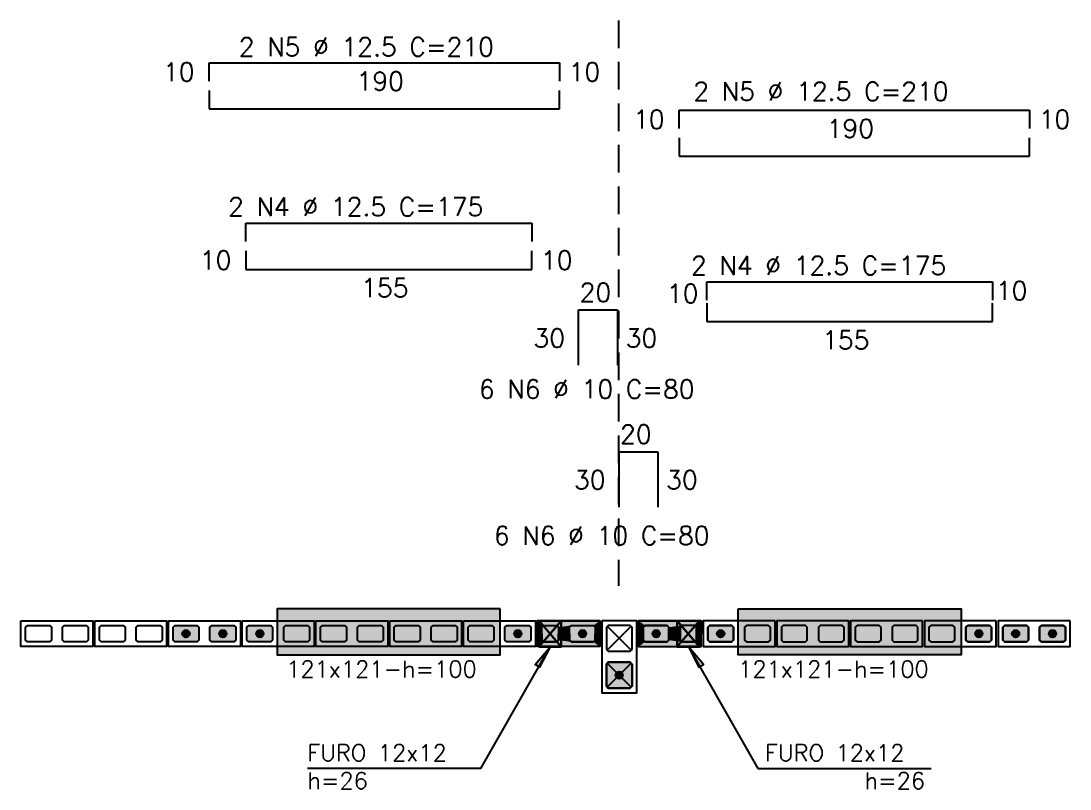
# Model space of a CAD drawing. Extents: x -1 to 122, y -1 to 61.
# Drawn here: x 13.9 to 25.28, y 18.28 to 26.61 of the extents above; entities that cross this region are included whole.
import ezdxf

# ---------------------------------------------------------------- set-up
doc = ezdxf.new("R2010")
doc.units = 0
doc.header["$MEASUREMENT"] = 0
doc.linetypes.add('ESTILO_TQS_0001', pattern=[0.45, 0.3, -0.15])
for name, color, linetype in [('PENA_01', 1, 'CONTINUOUS'), ('PENA_02', 2, 'CONTINUOUS'), ('PENA_03', 3, 'CONTINUOUS'), ('PENA_05', 5, 'CONTINUOUS'), ('PENA_09', 254, 'CONTINUOUS'), ('PENA_11', 252, 'CONTINUOUS'), ('PENA_21', 100, 'CONTINUOUS'), ('PENA_23', 50, 'CONTINUOUS')]:
    doc.layers.add(name, color=color, linetype=linetype)
doc.styles.get("Standard").update_dxf_attribs({"font": 'ROMANS.SHX'})

msp = doc.modelspace()

# ---------------------------------------------------------------- linework, layer by layer
at = {"layer": 'PENA_01', "linetype": 'ESTILO_TQS_0001'}
msp.add_line((20.38359, 33.365181), (20.38359, 20.482849), dxfattribs=at)
at = {"layer": 'PENA_01', "linetype": 'Continuous'}
for p, q in [((20.521214, 20.044752), (20.261214, 19.784752)), ((20.521214, 19.784752), (20.261214, 20.044752)), ((20.521214, 19.384752), (20.261214, 19.644752)), ((20.521214, 19.644752), (20.261214, 19.384752))]:
    msp.add_line(p, q, dxfattribs=at)
for points in [[(13.951214, 20.034752), (13.971214, 20.054752), (14.211214, 20.054752), (14.231214, 20.034752), (14.231214, 19.894752), (14.211214, 19.874752), (13.971214, 19.874752), (13.951214, 19.894752), (13.951214, 20.034752)], [(14.351214, 20.034752), (14.371214, 20.054752), (14.611214, 20.054752), (14.631214, 20.034752), (14.631214, 19.894752), (14.611214, 19.874752), (14.371214, 19.874752), (14.351214, 19.894752), (14.351214, 20.034752)], [(14.751214, 20.034752), (14.771214, 20.054752), (15.011214, 20.054752), (15.031214, 20.034752), (15.031214, 19.894752), (15.011214, 19.874752), (14.771214, 19.874752), (14.751214, 19.894752), (14.751214, 20.034752)], [(15.151214, 20.034752), (15.171214, 20.054752), (15.411214, 20.054752), (15.431214, 20.034752), (15.431214, 19.894752), (15.411214, 19.874752), (15.171214, 19.874752), (15.151214, 19.894752), (15.151214, 20.034752)], [(15.551214, 20.034752), (15.571214, 20.054752), (15.811214, 20.054752), (15.831214, 20.034752), (15.831214, 19.894752), (15.811214, 19.874752), (15.571214, 19.874752), (15.551214, 19.894752), (15.551214, 20.034752)], [(15.951214, 20.034752), (15.971214, 20.054752), (16.211214, 20.054752), (16.231214, 20.034752), (16.231214, 19.894752), (16.211214, 19.874752), (15.971214, 19.874752), (15.951214, 19.894752), (15.951214, 20.034752)], [(16.351214, 20.034752), (16.371214, 20.054752), (16.611214, 20.054752), (16.631214, 20.034752), (16.631214, 19.894752), (16.611214, 19.874752), (16.371214, 19.874752), (16.351214, 19.894752), (16.351214, 20.034752)], [(16.751214, 20.034752), (16.771214, 20.054752), (17.011214, 20.054752), (17.031214, 20.034752), (17.031214, 19.894752), (17.011214, 19.874752), (16.771214, 19.874752), (16.751214, 19.894752), (16.751214, 20.034752)], [(17.151214, 20.034752), (17.171214, 20.054752), (17.411214, 20.054752), (17.431214, 20.034752), (17.431214, 19.894752), (17.411214, 19.874752), (17.171214, 19.874752), (17.151214, 19.894752), (17.151214, 20.034752)], [(17.551214, 20.034752), (17.571214, 20.054752), (17.811214, 20.054752), (17.831214, 20.034752), (17.831214, 19.894752), (17.811214, 19.874752), (17.571214, 19.874752), (17.551214, 19.894752), (17.551214, 20.034752)], [(17.951214, 20.034752), (17.971214, 20.054752), (18.211214, 20.054752), (18.231214, 20.034752), (18.231214, 19.894752), (18.211214, 19.874752), (17.971214, 19.874752), (17.951214, 19.894752), (17.951214, 20.034752)], [(18.351214, 20.034752), (18.371214, 20.054752), (18.611214, 20.054752), (18.631214, 20.034752), (18.631214, 19.894752), (18.611214, 19.874752), (18.371214, 19.874752), (18.351214, 19.894752), (18.351214, 20.034752)], [(18.751214, 20.034752), (18.771214, 20.054752), (19.011214, 20.054752), (19.031214, 20.034752), (19.031214, 19.894752), (19.011214, 19.874752), (18.771214, 19.874752), (18.751214, 19.894752), (18.751214, 20.034752)], [(19.151214, 20.034752), (19.171214, 20.054752), (19.411214, 20.054752), (19.431214, 20.034752), (19.431214, 19.894752), (19.411214, 19.874752), (19.171214, 19.874752), (19.151214, 19.894752), (19.151214, 20.034752)], [(19.571624, 20.054752), (19.711624, 20.054752), (19.731624, 20.034752), (19.731624, 19.894752), (19.711624, 19.874752), (19.571624, 19.874752), (19.551624, 19.894752), (19.551624, 20.034752), (19.571624, 20.054752)], [(19.871624, 20.054752), (20.111624, 20.054752), (20.131624, 20.034752), (20.131624, 19.894752), (20.111624, 19.874752), (19.871624, 19.874752), (19.851624, 19.894752), (19.851624, 20.034752), (19.871624, 20.054752)], [(20.910803, 20.054752), (20.670803, 20.054752), (20.650803, 20.034752), (20.650803, 19.894752), (20.670803, 19.874752), (20.910803, 19.874752), (20.930803, 19.894752), (20.930803, 20.034752), (20.910803, 20.054752)], [(21.210803, 20.054752), (21.070803, 20.054752), (21.050803, 20.034752), (21.050803, 19.894752), (21.070803, 19.874752), (21.210803, 19.874752), (21.230803, 19.894752), (21.230803, 20.034752), (21.210803, 20.054752)], [(21.631214, 20.034752), (21.611214, 20.054752), (21.371214, 20.054752), (21.351214, 20.034752), (21.351214, 19.894752), (21.371214, 19.874752), (21.611214, 19.874752), (21.631214, 19.894752), (21.631214, 20.034752)], [(22.031214, 20.034752), (22.011214, 20.054752), (21.771214, 20.054752), (21.751214, 20.034752), (21.751214, 19.894752), (21.771214, 19.874752), (22.011214, 19.874752), (22.031214, 19.894752), (22.031214, 20.034752)], [(22.431214, 20.034752), (22.411214, 20.054752), (22.171214, 20.054752), (22.151214, 20.034752), (22.151214, 19.894752), (22.171214, 19.874752), (22.411214, 19.874752), (22.431214, 19.894752), (22.431214, 20.034752)], [(22.831214, 20.034752), (22.811214, 20.054752), (22.571214, 20.054752), (22.551214, 20.034752), (22.551214, 19.894752), (22.571214, 19.874752), (22.811214, 19.874752), (22.831214, 19.894752), (22.831214, 20.034752)], [(23.231214, 20.034752), (23.211214, 20.054752), (22.971214, 20.054752), (22.951214, 20.034752), (22.951214, 19.894752), (22.971214, 19.874752), (23.211214, 19.874752), (23.231214, 19.894752), (23.231214, 20.034752)], [(23.631214, 20.034752), (23.611214, 20.054752), (23.371214, 20.054752), (23.351214, 20.034752), (23.351214, 19.894752), (23.371214, 19.874752), (23.611214, 19.874752), (23.631214, 19.894752), (23.631214, 20.034752)], [(24.031214, 20.034752), (24.011214, 20.054752), (23.771214, 20.054752), (23.751214, 20.034752), (23.751214, 19.894752), (23.771214, 19.874752), (24.011214, 19.874752), (24.031214, 19.894752), (24.031214, 20.034752)], [(24.431214, 20.034752), (24.411214, 20.054752), (24.171214, 20.054752), (24.151214, 20.034752), (24.151214, 19.894752), (24.171214, 19.874752), (24.411214, 19.874752), (24.431214, 19.894752), (24.431214, 20.034752)], [(24.831214, 20.034752), (24.811214, 20.054752), (24.571214, 20.054752), (24.551214, 20.034752), (24.551214, 19.894752), (24.571214, 19.874752), (24.811214, 19.874752), (24.831214, 19.894752), (24.831214, 20.034752)], [(25.231214, 20.034752), (25.211214, 20.054752), (24.971214, 20.054752), (24.951214, 20.034752), (24.951214, 19.894752), (24.971214, 19.874752), (25.211214, 19.874752), (25.231214, 19.894752), (25.231214, 20.034752)]]:
    msp.add_lwpolyline(points, dxfattribs=at)
at = {"layer": 'PENA_02', "linetype": 'Continuous'}
for points in [[(13.901214, 20.104752), (14.681214, 20.104752), (14.681214, 19.824752), (13.901214, 19.824752), (13.901214, 20.104752)], [(14.701214, 20.104752), (15.481214, 20.104752), (15.481214, 19.824752), (14.701214, 19.824752), (14.701214, 20.104752)], [(15.501214, 20.104752), (16.281214, 20.104752), (16.281214, 19.824752), (15.501214, 19.824752), (15.501214, 20.104752)], [(16.301214, 20.104752), (17.081214, 20.104752), (17.081214, 19.824752), (16.301214, 19.824752), (16.301214, 20.104752)], [(17.101214, 20.104752), (17.881214, 20.104752), (17.881214, 19.824752), (17.101214, 19.824752), (17.101214, 20.104752)], [(17.901214, 20.104752), (18.681214, 20.104752), (18.681214, 19.824752), (17.901214, 19.824752), (17.901214, 20.104752)], [(18.701214, 20.104752), (19.481214, 20.104752), (19.481214, 19.824752), (18.701214, 19.824752), (18.701214, 20.104752)], [(19.501624, 20.104752), (20.181624, 20.104752), (20.181624, 19.824752), (19.501624, 19.824752), (19.501624, 20.104752)], [(20.201214, 20.104752), (20.201214, 19.324752), (20.581214, 19.324752), (20.581214, 20.104752), (20.201214, 20.104752)], [(21.280803, 20.104752), (20.600803, 20.104752), (20.600803, 19.824752), (21.280803, 19.824752), (21.280803, 20.104752)], [(22.081214, 20.104752), (21.301214, 20.104752), (21.301214, 19.824752), (22.081214, 19.824752), (22.081214, 20.104752)], [(22.881214, 20.104752), (22.101214, 20.104752), (22.101214, 19.824752), (22.881214, 19.824752), (22.881214, 20.104752)], [(23.681214, 20.104752), (22.901214, 20.104752), (22.901214, 19.824752), (23.681214, 19.824752), (23.681214, 20.104752)], [(24.481214, 20.104752), (23.701214, 20.104752), (23.701214, 19.824752), (24.481214, 19.824752), (24.481214, 20.104752)], [(25.281214, 20.104752), (24.501214, 20.104752), (24.501214, 19.824752), (25.281214, 19.824752), (25.281214, 20.104752)]]:
    msp.add_lwpolyline(points, dxfattribs=at)
at = {"layer": 'PENA_02', "linetype": 'ESTILO_TQS_0001'}
for points in [[(20.271214, 20.054752), (20.251214, 20.034752), (20.251214, 19.794752), (20.271214, 19.774752), (20.511214, 19.774752), (20.531214, 19.794752), (20.531214, 20.034752), (20.511214, 20.054752), (20.271214, 20.054752)], [(20.271214, 19.654752), (20.251214, 19.634752), (20.251214, 19.394752), (20.271214, 19.374752), (20.511214, 19.374752), (20.531214, 19.394752), (20.531214, 19.634752), (20.511214, 19.654752), (20.271214, 19.654752)]]:
    msp.add_lwpolyline(points, dxfattribs=at)
at = {"layer": 'PENA_03', "linetype": 'Continuous'}
for p, q in [((19.520985, 20.104753), (19.760985, 19.824752)), ((19.760985, 20.104753), (19.520985, 19.82475)), ((19.761624, 20.104752), (19.521624, 19.824752)), ((19.761625, 19.823981), (19.521624, 20.104752)), ((19.521624, 20.104752), (19.761624, 19.824751)), ((19.761624, 20.104752), (19.521624, 19.824749)), ((21.020163, 20.104753), (21.260163, 19.824752)), ((21.260163, 20.104753), (21.020163, 19.82475)), ((21.260802, 20.104752), (21.020802, 19.824752)), ((21.260803, 19.823981), (21.020802, 20.104752)), ((21.020802, 20.104752), (21.260802, 19.824751)), ((21.260802, 20.104752), (21.020802, 19.824749)), ((18.888271, 18.502151), (19.641684, 19.824051)), ((21.140742, 19.824051), (21.894155, 18.502151)), ((18.888271, 18.502151), (17.008884, 18.502151)), ((21.894155, 18.502151), (23.773543, 18.502151))]:
    msp.add_line(p, q, dxfattribs=at)
for points in [[(15.831214, 19.894752), (15.811214, 19.874752), (15.571214, 19.874752), (15.551214, 19.894752), (15.551214, 20.034752), (15.571214, 20.054752), (15.811214, 20.054752), (15.831214, 20.034752), (15.831214, 19.894752)], [(16.231214, 19.894752), (16.211214, 19.874752), (15.971214, 19.874752), (15.951214, 19.894752), (15.951214, 20.034752), (15.971214, 20.054752), (16.211214, 20.054752), (16.231214, 20.034752), (16.231214, 19.894752)], [(16.631214, 19.894752), (16.611214, 19.874752), (16.371214, 19.874752), (16.351214, 19.894752), (16.351214, 20.034752), (16.371214, 20.054752), (16.611214, 20.054752), (16.631214, 20.034752), (16.631214, 19.894752)], [(19.431214, 19.894752), (19.411214, 19.874752), (19.171214, 19.874752), (19.151214, 19.894752), (19.151214, 20.034752), (19.171214, 20.054752), (19.411214, 20.054752), (19.431214, 20.034752), (19.431214, 19.894752)], [(19.520985, 20.104753), (19.760985, 20.104753), (19.760985, 19.824752), (19.520985, 19.82475), (19.520985, 20.104753)], [(19.521624, 20.104752), (19.761624, 20.104752), (19.761625, 19.823981), (19.521625, 19.823981), (19.521624, 20.104752)], [(19.521624, 20.104752), (19.761624, 20.104752), (19.761624, 19.824751), (19.521624, 19.824749), (19.521624, 20.104752)], [(20.131624, 19.894752), (20.111624, 19.874752), (19.871624, 19.874752), (19.851624, 19.894752), (19.851624, 20.034752), (19.871624, 20.054752), (20.111624, 20.054752), (20.131624, 20.034752), (20.131624, 19.894752)], [(20.930803, 19.894752), (20.910803, 19.874752), (20.670803, 19.874752), (20.650803, 19.894752), (20.650803, 20.034752), (20.670803, 20.054752), (20.910803, 20.054752), (20.930803, 20.034752), (20.930803, 19.894752)], [(21.020163, 20.104753), (21.260163, 20.104753), (21.260163, 19.824752), (21.020163, 19.82475), (21.020163, 20.104753)], [(21.020802, 20.104752), (21.260802, 20.104752), (21.260803, 19.823981), (21.020803, 19.823981), (21.020802, 20.104752)], [(21.020802, 20.104752), (21.260802, 20.104752), (21.260802, 19.824751), (21.020802, 19.824749), (21.020802, 20.104752)], [(21.631214, 19.894752), (21.611214, 19.874752), (21.371214, 19.874752), (21.351214, 19.894752), (21.351214, 20.034752), (21.371214, 20.054752), (21.611214, 20.054752), (21.631214, 20.034752), (21.631214, 19.894752)], [(24.431214, 19.894752), (24.411214, 19.874752), (24.171214, 19.874752), (24.151214, 19.894752), (24.151214, 20.034752), (24.171214, 20.054752), (24.411214, 20.054752), (24.431214, 20.034752), (24.431214, 19.894752)], [(24.831214, 19.894752), (24.811214, 19.874752), (24.571214, 19.874752), (24.551214, 19.894752), (24.551214, 20.034752), (24.571214, 20.054752), (24.811214, 20.054752), (24.831214, 20.034752), (24.831214, 19.894752)], [(25.231214, 19.894752), (25.211214, 19.874752), (24.971214, 19.874752), (24.951214, 19.894752), (24.951214, 20.034752), (24.971214, 20.054752), (25.211214, 20.054752), (25.231214, 20.034752), (25.231214, 19.894752)], [(19.641684, 19.824051), (19.52702, 19.599991), (19.478521, 19.632404), (19.641684, 19.824051)], [(21.140742, 19.824051), (21.255406, 19.599991), (21.303905, 19.632404), (21.140742, 19.824051)], [(20.531214, 19.394752), (20.511214, 19.374752), (20.271214, 19.374752), (20.251214, 19.394752), (20.251214, 19.634752), (20.271214, 19.654752), (20.511214, 19.654752), (20.531214, 19.634752), (20.531214, 19.394752)]]:
    msp.add_lwpolyline(points, dxfattribs=at)
for centre in [(15.691214, 19.964752), (16.091214, 19.964752), (16.491214, 19.964752), (19.291214, 19.964752), (19.991624, 19.964752), (20.790803, 19.964752), (21.491214, 19.964752), (24.291214, 19.964752), (24.691214, 19.964752), (25.091214, 19.964752), (20.391214, 19.514752)]:
    msp.add_circle(centre, 0.04, dxfattribs=at)
for points in [[(15.731214, 19.964752), (15.671214, 19.999393), (15.653626, 19.978433)], [(15.731214, 19.964752), (15.653626, 19.978433), (15.653626, 19.951071)], [(15.731214, 19.964752), (15.653626, 19.951071), (15.671214, 19.930111)], [(15.731214, 19.964752), (15.69816, 20.004144), (15.671214, 19.999393)], [(15.731214, 19.964752), (15.671214, 19.930111), (15.69816, 19.92536)], [(15.731214, 19.964752), (15.721855, 19.990463), (15.69816, 20.004144)], [(15.731214, 19.964752), (15.69816, 19.92536), (15.721855, 19.93904)], [(15.731214, 19.964752), (15.721855, 19.93904), (15.731214, 19.964752)], [(16.131214, 19.964752), (16.071214, 19.999393), (16.053626, 19.978433)], [(16.131214, 19.964752), (16.053626, 19.978433), (16.053626, 19.951071)], [(16.131214, 19.964752), (16.053626, 19.951071), (16.071214, 19.930111)], [(16.131214, 19.964752), (16.09816, 20.004144), (16.071214, 19.999393)], [(16.131214, 19.964752), (16.071214, 19.930111), (16.09816, 19.92536)], [(16.131214, 19.964752), (16.121855, 19.990463), (16.09816, 20.004144)], [(16.131214, 19.964752), (16.09816, 19.92536), (16.121855, 19.93904)], [(16.131214, 19.964752), (16.121855, 19.93904), (16.131214, 19.964752)], [(16.531214, 19.964752), (16.471214, 19.999393), (16.453626, 19.978433)], [(16.531214, 19.964752), (16.453626, 19.978433), (16.453626, 19.951071)], [(16.531214, 19.964752), (16.453626, 19.951071), (16.471214, 19.930111)], [(16.531214, 19.964752), (16.49816, 20.004144), (16.471214, 19.999393)], [(16.531214, 19.964752), (16.471214, 19.930111), (16.49816, 19.92536)], [(16.531214, 19.964752), (16.521855, 19.990463), (16.49816, 20.004144)], [(16.531214, 19.964752), (16.49816, 19.92536), (16.521855, 19.93904)], [(16.531214, 19.964752), (16.521855, 19.93904), (16.531214, 19.964752)], [(19.331214, 19.964752), (19.271214, 19.999393), (19.253626, 19.978433)], [(19.331214, 19.964752), (19.253626, 19.978433), (19.253626, 19.951071)], [(19.331214, 19.964752), (19.253626, 19.951071), (19.271214, 19.930111)], [(19.331214, 19.964752), (19.29816, 20.004144), (19.271214, 19.999393)], [(19.331214, 19.964752), (19.271214, 19.930111), (19.29816, 19.92536)], [(19.331214, 19.964752), (19.321855, 19.990463), (19.29816, 20.004144)], [(19.331214, 19.964752), (19.29816, 19.92536), (19.321855, 19.93904)], [(19.331214, 19.964752), (19.321855, 19.93904), (19.331214, 19.964752)], [(20.031624, 19.964752), (19.971624, 19.999393), (19.954037, 19.978433)], [(20.031624, 19.964752), (19.954037, 19.978433), (19.954037, 19.951071)], [(20.031624, 19.964752), (19.954037, 19.951071), (19.971624, 19.930111)], [(20.031624, 19.964752), (19.99857, 20.004144), (19.971624, 19.999393)], [(20.031624, 19.964752), (19.971624, 19.930111), (19.99857, 19.92536)], [(20.031624, 19.964752), (20.022266, 19.990463), (19.99857, 20.004144)], [(20.031624, 19.964752), (19.99857, 19.92536), (20.022266, 19.93904)], [(20.031624, 19.964752), (20.022266, 19.93904), (20.031624, 19.964752)], [(20.830803, 19.964752), (20.770803, 19.999393), (20.753215, 19.978433)], [(20.830803, 19.964752), (20.753215, 19.978433), (20.753215, 19.951071)], [(20.830803, 19.964752), (20.753215, 19.951071), (20.770803, 19.930111)], [(20.830803, 19.964752), (20.797749, 20.004144), (20.770803, 19.999393)], [(20.830803, 19.964752), (20.770803, 19.930111), (20.797749, 19.92536)], [(20.830803, 19.964752), (20.821445, 19.990463), (20.797749, 20.004144)], [(20.830803, 19.964752), (20.797749, 19.92536), (20.821445, 19.93904)], [(20.830803, 19.964752), (20.821445, 19.93904), (20.830803, 19.964752)], [(21.531214, 19.964752), (21.471214, 19.999393), (21.453626, 19.978433)], [(21.531214, 19.964752), (21.453626, 19.978433), (21.453626, 19.951071)], [(21.531214, 19.964752), (21.453626, 19.951071), (21.471214, 19.930111)], [(21.531214, 19.964752), (21.49816, 20.004144), (21.471214, 19.999393)], [(21.531214, 19.964752), (21.471214, 19.930111), (21.49816, 19.92536)], [(21.531214, 19.964752), (21.521855, 19.990463), (21.49816, 20.004144)], [(21.531214, 19.964752), (21.49816, 19.92536), (21.521855, 19.93904)], [(21.531214, 19.964752), (21.521855, 19.93904), (21.531214, 19.964752)], [(24.331214, 19.964752), (24.271214, 19.999393), (24.253626, 19.978433)], [(24.331214, 19.964752), (24.253626, 19.978433), (24.253626, 19.951071)], [(24.331214, 19.964752), (24.253626, 19.951071), (24.271214, 19.930111)], [(24.331214, 19.964752), (24.29816, 20.004144), (24.271214, 19.999393)], [(24.331214, 19.964752), (24.271214, 19.930111), (24.29816, 19.92536)], [(24.331214, 19.964752), (24.321855, 19.990463), (24.29816, 20.004144)], [(24.331214, 19.964752), (24.29816, 19.92536), (24.321855, 19.93904)], [(24.331214, 19.964752), (24.321855, 19.93904), (24.331214, 19.964752)], [(24.731214, 19.964752), (24.671214, 19.999393), (24.653626, 19.978433)], [(24.731214, 19.964752), (24.653626, 19.978433), (24.653626, 19.951071)], [(24.731214, 19.964752), (24.653626, 19.951071), (24.671214, 19.930111)], [(24.731214, 19.964752), (24.69816, 20.004144), (24.671214, 19.999393)], [(24.731214, 19.964752), (24.671214, 19.930111), (24.69816, 19.92536)], [(24.731214, 19.964752), (24.721855, 19.990463), (24.69816, 20.004144)], [(24.731214, 19.964752), (24.69816, 19.92536), (24.721855, 19.93904)], [(24.731214, 19.964752), (24.721855, 19.93904), (24.731214, 19.964752)], [(25.131214, 19.964752), (25.071214, 19.999393), (25.053626, 19.978433)], [(25.131214, 19.964752), (25.053626, 19.978433), (25.053626, 19.951071)], [(25.131214, 19.964752), (25.053626, 19.951071), (25.071214, 19.930111)], [(25.131214, 19.964752), (25.09816, 20.004144), (25.071214, 19.999393)], [(25.131214, 19.964752), (25.071214, 19.930111), (25.09816, 19.92536)], [(25.131214, 19.964752), (25.121855, 19.990463), (25.09816, 20.004144)], [(25.131214, 19.964752), (25.09816, 19.92536), (25.121855, 19.93904)], [(25.131214, 19.964752), (25.121855, 19.93904), (25.131214, 19.964752)], [(19.641684, 19.824051), (19.52702, 19.599991), (19.478521, 19.632404)], [(19.641684, 19.824051), (19.478521, 19.632404), (19.641684, 19.824051)], [(21.140742, 19.824051), (21.255406, 19.599991), (21.303905, 19.632404)], [(21.140742, 19.824051), (21.303905, 19.632404), (21.140742, 19.824051)], [(20.431214, 19.514752), (20.371214, 19.549393), (20.353626, 19.528433)], [(20.431214, 19.514752), (20.353626, 19.528433), (20.353626, 19.501071)], [(20.431214, 19.514752), (20.353626, 19.501071), (20.371214, 19.480111)], [(20.431214, 19.514752), (20.39816, 19.554144), (20.371214, 19.549393)], [(20.431214, 19.514752), (20.371214, 19.480111), (20.39816, 19.47536)], [(20.431214, 19.514752), (20.421855, 19.540463), (20.39816, 19.554144)], [(20.431214, 19.514752), (20.39816, 19.47536), (20.421855, 19.48904)], [(20.431214, 19.514752), (20.421855, 19.48904), (20.431214, 19.514752)]]:
    msp.add_solid(points, dxfattribs=at)
at = {"layer": 'PENA_05', "linetype": 'Continuous'}
for p, q in [((15.941214, 25.956431), (15.941214, 26.156431)), ((15.941214, 26.156431), (19.741624, 26.156431)), ((19.741624, 26.156431), (19.741624, 25.956431)), ((15.941214, 25.856431), (15.941214, 25.656431)), ((19.741624, 25.656431), (19.741624, 25.856431)), ((15.941214, 25.656431), (19.741624, 25.656431)), ((21.040803, 25.442139), (21.040803, 25.642139)), ((21.040803, 25.642139), (24.841214, 25.642139)), ((24.841214, 25.642139), (24.841214, 25.442139)), ((21.040803, 25.342139), (21.040803, 25.142139)), ((24.841214, 25.142139), (24.841214, 25.342139)), ((21.040803, 25.142139), (24.841214, 25.142139)), ((16.341214, 24.217412), (16.341214, 24.417412)), ((16.341214, 24.417412), (19.441214, 24.417412)), ((19.441214, 24.417412), (19.441214, 24.217412)), ((16.341214, 24.115408), (16.341214, 23.915408)), ((19.441214, 23.915408), (19.441214, 24.115408)), ((16.341214, 23.915408), (19.441214, 23.915408)), ((21.341423, 23.581171), (21.341423, 23.781171)), ((21.341423, 23.781171), (24.441423, 23.781171)), ((24.441423, 23.781171), (24.441423, 23.581171)), ((19.950779, 22.875666), (19.950779, 23.475666)), ((19.950779, 23.475666), (20.370779, 23.475666)), ((20.370779, 23.475666), (20.370779, 22.875666)), ((21.341214, 23.550155), (21.341214, 23.350155)), ((24.441214, 23.350155), (24.441214, 23.550155)), ((21.341214, 23.350155), (24.441214, 23.350155)), ((20.390006, 21.338373), (20.390006, 21.938373)), ((20.390006, 21.938373), (20.810006, 21.938373)), ((20.810006, 21.938373), (20.810006, 21.338373))]:
    msp.add_line(p, q, dxfattribs=at)
at = {"layer": 'PENA_09', "linetype": 'Continuous'}
for points in [[(19.641459, 19.96456), (19.761624, 20.104752), (19.521624, 20.104752), (19.641459, 19.96456)], [(19.521625, 19.824753), (19.641459, 19.96456), (19.521624, 20.104752), (19.521625, 19.824753)], [(19.761625, 19.823981), (19.761624, 20.104752), (19.641459, 19.96456), (19.761625, 19.823981)], [(21.140637, 19.96456), (21.260802, 20.104752), (21.020802, 20.104752), (21.140637, 19.96456)], [(21.020803, 19.824753), (21.140637, 19.96456), (21.020802, 20.104752), (21.020803, 19.824753)], [(21.260803, 19.823981), (21.260802, 20.104752), (21.140637, 19.96456), (21.260803, 19.823981)], [(19.641459, 19.96456), (19.521625, 19.824753), (19.521625, 19.823981), (19.761625, 19.823981), (19.641459, 19.96456)], [(21.140637, 19.96456), (21.020803, 19.824753), (21.020803, 19.823981), (21.260803, 19.823981), (21.140637, 19.96456)]]:
    msp.add_lwpolyline(points, dxfattribs=at)
for points in [[(19.641459, 19.96456), (19.761624, 20.104752), (19.521624, 20.104752)], [(19.641459, 19.96456), (19.521624, 20.104752), (19.641459, 19.96456)], [(19.521625, 19.824753), (19.641459, 19.96456), (19.521624, 20.104752)], [(19.521625, 19.824753), (19.521624, 20.104752), (19.521625, 19.824753)], [(19.761625, 19.823981), (19.761624, 20.104752), (19.641459, 19.96456)], [(21.140637, 19.96456), (21.260802, 20.104752), (21.020802, 20.104752)], [(21.140637, 19.96456), (21.020802, 20.104752), (21.140637, 19.96456)], [(21.020803, 19.824753), (21.140637, 19.96456), (21.020802, 20.104752)], [(21.020803, 19.824753), (21.020802, 20.104752), (21.020803, 19.824753)], [(21.260803, 19.823981), (21.260802, 20.104752), (21.140637, 19.96456)], [(19.641459, 19.96456), (19.521625, 19.824753), (19.521625, 19.824753)], [(19.641459, 19.96456), (19.521625, 19.824753), (19.761625, 19.823981)], [(19.761625, 19.823981), (19.641459, 19.96456), (19.761625, 19.823981)], [(19.641459, 19.96456), (19.761625, 19.823981), (19.641459, 19.96456)], [(21.140637, 19.96456), (21.020803, 19.824753), (21.020803, 19.824753)], [(21.140637, 19.96456), (21.020803, 19.824753), (21.260803, 19.823981)], [(21.260803, 19.823981), (21.140637, 19.96456), (21.260803, 19.823981)], [(21.140637, 19.96456), (21.260803, 19.823981), (21.140637, 19.96456)]]:
    msp.add_solid(points, dxfattribs=at)
at = {"layer": 'PENA_11', "linetype": 'Continuous'}
for points in [[(15.831214, 19.894752), (15.551214, 20.034752), (15.571214, 20.054752)], [(15.831214, 19.894752), (15.551214, 19.894752), (15.551214, 20.034752)], [(15.831214, 19.894752), (15.571214, 20.054752), (15.811214, 20.054752)], [(15.831214, 19.894752), (15.811214, 20.054752), (15.831214, 20.034752)], [(15.831214, 19.894752), (15.831214, 20.034752), (15.831214, 19.894752)], [(16.231214, 19.894752), (15.951214, 20.034752), (15.971214, 20.054752)], [(16.231214, 19.894752), (15.951214, 19.894752), (15.951214, 20.034752)], [(16.231214, 19.894752), (15.971214, 20.054752), (16.211214, 20.054752)], [(16.231214, 19.894752), (16.211214, 20.054752), (16.231214, 20.034752)], [(16.231214, 19.894752), (16.231214, 20.034752), (16.231214, 19.894752)], [(16.631214, 19.894752), (16.351214, 20.034752), (16.371214, 20.054752)], [(16.631214, 19.894752), (16.351214, 19.894752), (16.351214, 20.034752)], [(16.631214, 19.894752), (16.371214, 20.054752), (16.611214, 20.054752)], [(16.631214, 19.894752), (16.611214, 20.054752), (16.631214, 20.034752)], [(16.631214, 19.894752), (16.631214, 20.034752), (16.631214, 19.894752)], [(19.431214, 19.894752), (19.151214, 20.034752), (19.171214, 20.054752)], [(19.431214, 19.894752), (19.151214, 19.894752), (19.151214, 20.034752)], [(19.431214, 19.894752), (19.171214, 20.054752), (19.411214, 20.054752)], [(19.431214, 19.894752), (19.411214, 20.054752), (19.431214, 20.034752)], [(19.431214, 19.894752), (19.431214, 20.034752), (19.431214, 19.894752)], [(20.131624, 19.894752), (19.851624, 20.034752), (19.871624, 20.054752)], [(20.131624, 19.894752), (19.851624, 19.894752), (19.851624, 20.034752)], [(20.131624, 19.894752), (19.871624, 20.054752), (20.111624, 20.054752)], [(20.131624, 19.894752), (20.111624, 20.054752), (20.131624, 20.034752)], [(20.131624, 19.894752), (20.131624, 20.034752), (20.131624, 19.894752)], [(20.930803, 19.894752), (20.650803, 20.034752), (20.670803, 20.054752)], [(20.930803, 19.894752), (20.650803, 19.894752), (20.650803, 20.034752)], [(20.930803, 19.894752), (20.670803, 20.054752), (20.910803, 20.054752)], [(20.930803, 19.894752), (20.910803, 20.054752), (20.930803, 20.034752)], [(20.930803, 19.894752), (20.930803, 20.034752), (20.930803, 19.894752)], [(21.631214, 19.894752), (21.351214, 20.034752), (21.371214, 20.054752)], [(21.631214, 19.894752), (21.351214, 19.894752), (21.351214, 20.034752)], [(21.631214, 19.894752), (21.371214, 20.054752), (21.611214, 20.054752)], [(21.631214, 19.894752), (21.611214, 20.054752), (21.631214, 20.034752)], [(21.631214, 19.894752), (21.631214, 20.034752), (21.631214, 19.894752)], [(24.431214, 19.894752), (24.151214, 20.034752), (24.171214, 20.054752)], [(24.431214, 19.894752), (24.151214, 19.894752), (24.151214, 20.034752)], [(24.431214, 19.894752), (24.171214, 20.054752), (24.411214, 20.054752)], [(24.431214, 19.894752), (24.411214, 20.054752), (24.431214, 20.034752)], [(24.431214, 19.894752), (24.431214, 20.034752), (24.431214, 19.894752)], [(24.831214, 19.894752), (24.551214, 20.034752), (24.571214, 20.054752)], [(24.831214, 19.894752), (24.551214, 19.894752), (24.551214, 20.034752)], [(24.831214, 19.894752), (24.571214, 20.054752), (24.811214, 20.054752)], [(24.831214, 19.894752), (24.811214, 20.054752), (24.831214, 20.034752)], [(24.831214, 19.894752), (24.831214, 20.034752), (24.831214, 19.894752)], [(25.231214, 19.894752), (24.951214, 20.034752), (24.971214, 20.054752)], [(25.231214, 19.894752), (24.951214, 19.894752), (24.951214, 20.034752)], [(25.231214, 19.894752), (24.971214, 20.054752), (25.211214, 20.054752)], [(25.231214, 19.894752), (25.211214, 20.054752), (25.231214, 20.034752)], [(25.231214, 19.894752), (25.231214, 20.034752), (25.231214, 19.894752)], [(15.831214, 19.894752), (15.571214, 19.874752), (15.551214, 19.894752)], [(15.831214, 19.894752), (15.811214, 19.874752), (15.571214, 19.874752)], [(16.231214, 19.894752), (15.971214, 19.874752), (15.951214, 19.894752)], [(16.231214, 19.894752), (16.211214, 19.874752), (15.971214, 19.874752)], [(16.631214, 19.894752), (16.371214, 19.874752), (16.351214, 19.894752)], [(16.631214, 19.894752), (16.611214, 19.874752), (16.371214, 19.874752)], [(19.431214, 19.894752), (19.171214, 19.874752), (19.151214, 19.894752)], [(19.431214, 19.894752), (19.411214, 19.874752), (19.171214, 19.874752)], [(20.131624, 19.894752), (19.871624, 19.874752), (19.851624, 19.894752)], [(20.131624, 19.894752), (20.111624, 19.874752), (19.871624, 19.874752)], [(20.930803, 19.894752), (20.670803, 19.874752), (20.650803, 19.894752)], [(20.930803, 19.894752), (20.910803, 19.874752), (20.670803, 19.874752)], [(21.631214, 19.894752), (21.371214, 19.874752), (21.351214, 19.894752)], [(21.631214, 19.894752), (21.611214, 19.874752), (21.371214, 19.874752)], [(24.431214, 19.894752), (24.171214, 19.874752), (24.151214, 19.894752)], [(24.431214, 19.894752), (24.411214, 19.874752), (24.171214, 19.874752)], [(24.831214, 19.894752), (24.571214, 19.874752), (24.551214, 19.894752)], [(24.831214, 19.894752), (24.811214, 19.874752), (24.571214, 19.874752)], [(25.231214, 19.894752), (24.971214, 19.874752), (24.951214, 19.894752)], [(25.231214, 19.894752), (25.211214, 19.874752), (24.971214, 19.874752)], [(20.531214, 19.394752), (20.251214, 19.634752), (20.271214, 19.654752)], [(20.531214, 19.394752), (20.251214, 19.394752), (20.251214, 19.634752)], [(20.531214, 19.394752), (20.271214, 19.654752), (20.511214, 19.654752)], [(20.531214, 19.394752), (20.511214, 19.654752), (20.531214, 19.634752)], [(20.531214, 19.394752), (20.531214, 19.634752), (20.531214, 19.394752)], [(20.531214, 19.394752), (20.271214, 19.374752), (20.251214, 19.394752)], [(20.531214, 19.394752), (20.511214, 19.374752), (20.271214, 19.374752)]]:
    msp.add_solid(points, dxfattribs=at)
at = {"layer": 'PENA_21', "linetype": 'Continuous'}
for points in [[(19.501624, 19.964752), (19.551624, 19.964752), (19.551624, 20.034752), (19.571624, 20.054752), (19.711624, 20.054752), (19.731624, 20.034752), (19.731624, 19.964752), (19.851624, 19.964752), (19.851624, 20.034752), (19.871624, 20.054752), (20.111624, 20.054752), (20.131624, 20.034752), (20.131624, 19.964752), (20.181624, 19.964752), (20.181624, 20.104752), (19.501624, 20.104752), (19.501624, 19.964752)], [(21.280803, 19.964752), (21.230803, 19.964752), (21.230803, 20.034752), (21.210803, 20.054752), (21.070803, 20.054752), (21.050803, 20.034752), (21.050803, 19.964752), (20.930803, 19.964752), (20.930803, 20.034752), (20.910803, 20.054752), (20.670803, 20.054752), (20.650803, 20.034752), (20.650803, 19.964752), (20.600803, 19.964752), (20.600803, 20.104752), (21.280803, 20.104752), (21.280803, 19.964752)], [(19.501624, 19.964752), (19.551624, 19.964752), (19.551624, 19.894752), (19.571624, 19.874752), (19.711624, 19.874752), (19.731624, 19.894752), (19.731624, 19.964752), (19.851624, 19.964752), (19.851624, 19.894752), (19.871624, 19.874752), (20.111624, 19.874752), (20.131624, 19.894752), (20.131624, 19.964752), (20.181624, 19.964752), (20.181624, 19.824752), (19.501624, 19.824752), (19.501624, 19.964752)], [(21.280803, 19.964752), (21.230803, 19.964752), (21.230803, 19.894752), (21.210803, 19.874752), (21.070803, 19.874752), (21.050803, 19.894752), (21.050803, 19.964752), (20.930803, 19.964752), (20.930803, 19.894752), (20.910803, 19.874752), (20.670803, 19.874752), (20.650803, 19.894752), (20.650803, 19.964752), (20.600803, 19.964752), (20.600803, 19.824752), (21.280803, 19.824752), (21.280803, 19.964752)]]:
    msp.add_lwpolyline(points, dxfattribs=at)
for points in [[(20.181624, 20.104752), (19.501624, 20.104752), (19.571624, 20.054752)], [(19.501624, 20.104752), (19.501624, 19.964752), (19.551624, 19.964752)], [(19.501624, 20.104752), (19.551624, 19.964752), (19.551624, 20.034752)], [(19.501624, 20.104752), (19.551624, 20.034752), (19.571624, 20.054752)], [(20.181624, 20.104752), (19.571624, 20.054752), (19.711624, 20.054752)], [(20.181624, 20.104752), (19.711624, 20.054752), (19.731624, 20.034752)], [(20.181624, 20.104752), (19.731624, 20.034752), (19.871624, 20.054752)], [(19.731624, 20.034752), (19.851624, 20.034752), (19.871624, 20.054752)], [(19.731624, 20.034752), (19.731624, 19.964752), (19.851624, 19.964752)], [(19.731624, 20.034752), (19.851624, 19.964752), (19.851624, 20.034752)], [(20.181624, 20.104752), (19.871624, 20.054752), (20.111624, 20.054752)], [(20.181624, 20.104752), (20.111624, 20.054752), (20.131624, 20.034752)], [(20.181624, 20.104752), (20.131624, 20.034752), (20.181624, 19.964752)], [(20.181624, 19.964752), (20.131624, 20.034752), (20.131624, 19.964752)], [(21.280803, 20.104752), (20.670803, 20.054752), (20.600803, 20.104752)], [(20.670803, 20.054752), (20.650803, 20.034752), (20.600803, 20.104752)], [(20.600803, 20.104752), (20.650803, 20.034752), (20.600803, 19.964752)], [(20.650803, 20.034752), (20.650803, 19.964752), (20.600803, 19.964752)], [(20.910803, 20.054752), (20.670803, 20.054752), (21.280803, 20.104752)], [(20.930803, 20.034752), (20.910803, 20.054752), (21.280803, 20.104752)], [(21.280803, 20.104752), (21.070803, 20.054752), (20.930803, 20.034752)], [(20.930803, 19.964752), (20.930803, 20.034752), (21.070803, 20.054752)], [(20.930803, 19.964752), (21.070803, 20.054752), (21.050803, 20.034752)], [(20.930803, 19.964752), (21.050803, 20.034752), (21.050803, 19.964752)], [(21.280803, 20.104752), (21.210803, 20.054752), (21.070803, 20.054752)], [(21.280803, 20.104752), (21.230803, 20.034752), (21.210803, 20.054752)], [(21.280803, 20.104752), (21.280803, 19.964752), (21.230803, 19.964752)], [(21.280803, 20.104752), (21.230803, 19.964752), (21.230803, 20.034752)], [(19.501624, 19.824752), (19.501624, 19.964752), (19.551624, 19.964752)], [(19.501624, 19.824752), (19.551624, 19.964752), (19.551624, 19.894752)], [(19.731624, 19.894752), (19.731624, 19.964752), (19.851624, 19.964752)], [(19.731624, 19.894752), (19.851624, 19.964752), (19.851624, 19.894752)], [(20.181624, 19.824752), (20.131624, 19.894752), (20.181624, 19.964752)], [(20.181624, 19.964752), (20.131624, 19.894752), (20.131624, 19.964752)], [(20.600803, 19.824752), (20.650803, 19.894752), (20.600803, 19.964752)], [(20.650803, 19.894752), (20.650803, 19.964752), (20.600803, 19.964752)], [(20.930803, 19.964752), (20.930803, 19.894752), (21.070803, 19.874752)], [(20.930803, 19.964752), (21.070803, 19.874752), (21.050803, 19.894752)], [(20.930803, 19.964752), (21.050803, 19.894752), (21.050803, 19.964752)], [(21.280803, 19.824752), (21.280803, 19.964752), (21.230803, 19.964752)], [(21.280803, 19.824752), (21.230803, 19.964752), (21.230803, 19.894752)], [(19.501624, 19.824752), (19.551624, 19.894752), (19.571624, 19.874752)], [(20.181624, 19.824752), (19.501624, 19.824752), (19.571624, 19.874752)], [(20.181624, 19.824752), (19.571624, 19.874752), (19.711624, 19.874752)], [(20.181624, 19.824752), (19.711624, 19.874752), (19.731624, 19.894752)], [(20.181624, 19.824752), (19.731624, 19.894752), (19.871624, 19.874752)], [(19.731624, 19.894752), (19.851624, 19.894752), (19.871624, 19.874752)], [(20.181624, 19.824752), (19.871624, 19.874752), (20.111624, 19.874752)], [(20.181624, 19.824752), (20.111624, 19.874752), (20.131624, 19.894752)], [(20.670803, 19.874752), (20.650803, 19.894752), (20.600803, 19.824752)], [(21.280803, 19.824752), (20.670803, 19.874752), (20.600803, 19.824752)], [(20.910803, 19.874752), (20.670803, 19.874752), (21.280803, 19.824752)], [(20.930803, 19.894752), (20.910803, 19.874752), (21.280803, 19.824752)], [(21.280803, 19.824752), (21.070803, 19.874752), (20.930803, 19.894752)], [(21.280803, 19.824752), (21.210803, 19.874752), (21.070803, 19.874752)], [(21.280803, 19.824752), (21.230803, 19.894752), (21.210803, 19.874752)]]:
    msp.add_solid(points, dxfattribs=at)
at = {"layer": 'PENA_23', "linetype": 'Continuous'}
for points in [[(19.101214, 20.2347), (16.681214, 20.2347), (16.681214, 19.7347), (19.101214, 19.7347), (19.101214, 20.2347)], [(19.101214, 20.2347), (16.681214, 20.2347), (16.681214, 19.7347), (19.101214, 19.7347), (19.101214, 20.2347)], [(21.681214, 20.2347), (24.101214, 20.2347), (24.101214, 19.7347), (21.681214, 19.7347), (21.681214, 20.2347)], [(21.681214, 20.2347), (24.101214, 20.2347), (24.101214, 19.7347), (21.681214, 19.7347), (21.681214, 20.2347)]]:
    msp.add_lwpolyline(points, dxfattribs=at)
for points in [[(19.101214, 20.2347), (16.681214, 20.2347), (16.681214, 19.7347)], [(19.101214, 20.2347), (16.681214, 19.7347), (19.101214, 19.7347)], [(19.101214, 20.2347), (16.681214, 20.2347), (16.681214, 19.7347)], [(19.101214, 20.2347), (16.681214, 19.7347), (19.101214, 19.7347)], [(19.101214, 20.2347), (19.101214, 19.7347), (19.101214, 20.2347)], [(19.101214, 20.2347), (19.101214, 19.7347), (19.101214, 20.2347)], [(21.681214, 20.2347), (24.101214, 20.2347), (24.101214, 19.7347)], [(21.681214, 20.2347), (24.101214, 19.7347), (21.681214, 19.7347)], [(21.681214, 20.2347), (21.681214, 19.7347), (21.681214, 20.2347)], [(21.681214, 20.2347), (24.101214, 20.2347), (24.101214, 19.7347)], [(21.681214, 20.2347), (24.101214, 19.7347), (21.681214, 19.7347)], [(21.681214, 20.2347), (21.681214, 19.7347), (21.681214, 20.2347)]]:
    msp.add_solid(points, dxfattribs=at)

# ---------------------------------------------------------------- texts
at = {"layer": 'PENA_03', "linetype": 'Continuous'}
for s, height, p in [('2 N5 %%c 12.5 C=210', 0.2, (16.263364, 26.228202)), ('10', 0.2, (15.441214, 25.956431)), ('10', 0.2, (19.841624, 25.956431)), ('190', 0.2, (17.541419, 25.856431)), ('2 N5 %%c 12.5 C=210', 0.2, (21.195147, 25.746071)), ('10', 0.2, (20.540803, 25.442139)), ('10', 0.2, (24.941214, 25.442139)), ('190', 0.2, (22.641008, 25.342139)), ('2 N4 %%c 12.5 C=175', 0.2, (16.148395, 24.494527)), ('10', 0.2, (15.841214, 23.915408)), ('10', 0.2, (19.541214, 23.915408)), ('2 N4 %%c 12.5 C=175', 0.2, (21.169793, 23.857769)), ('155', 0.2, (17.591214, 23.615408)), ('10', 0.2, (24.476004, 23.58469)), ('20', 0.2, (19.960779, 23.565666)), ('10', 0.2, (20.907614, 23.554453)), ('30', 0.2, (19.460779, 23.070666)), ('30', 0.2, (20.460779, 23.070666)), ('155', 0.2, (22.591214, 23.050155)), ('6 N6 %%c 10 C=80', 0.2, (18.868358, 22.51752)), ('20', 0.2, (20.400006, 22.028373)), ('30', 0.2, (19.900006, 21.533373)), ('30', 0.2, (20.900006, 21.533373)), ('6 N6 %%c 10 C=80', 0.2, (19.031337, 20.928179)), ('121x121-h=100', 0.18, (16.778253, 19.490398)), ('121x121-h=100', 0.18, (21.681317, 19.490398)), ('FURO 12x12', 0.18, (17.00874, 18.58293)), ('FURO 12x12', 0.18, (21.973687, 18.58293)), ('h=26', 0.18, (17.009182, 18.280489)), ('h=26', 0.18, (23.053245, 18.280489))]:
    msp.add_text(s, height=height, dxfattribs=at).set_placement(p)

doc.saveas('drawing.dxf')
